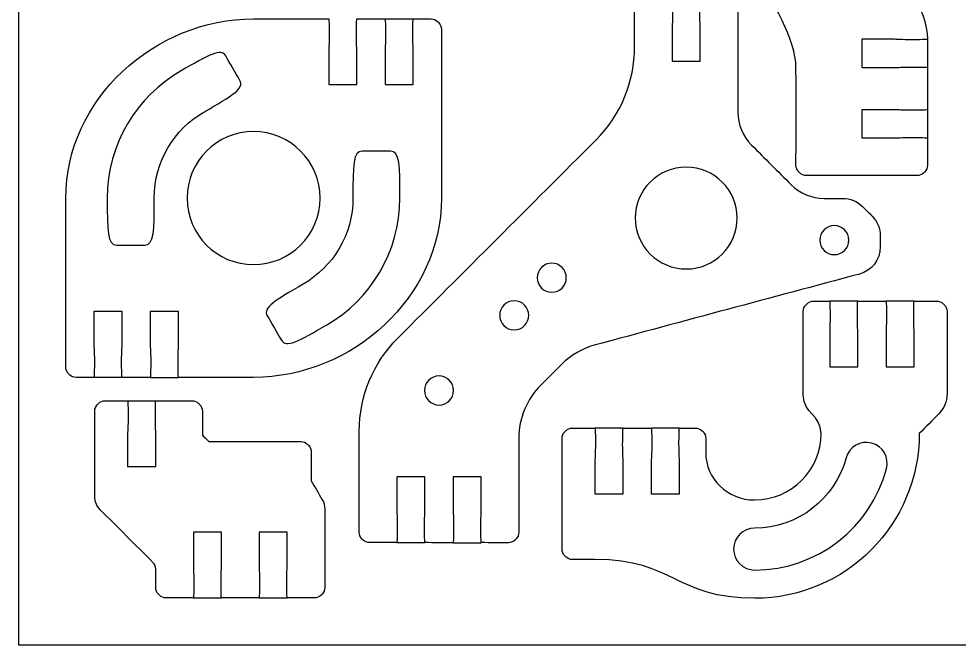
# Model space of a CAD drawing. Extents: x 0 to 410, y 0 to 300.
# Drawn here: x 0 to 100.2, y 0.4 to 67 of the extents above; entities that cross this region are included whole.
import ezdxf

# ---------------------------------------------------------------- set-up
doc = ezdxf.new("R2010")
doc.units = 0
doc.header["$MEASUREMENT"] = 0
doc.layers.add('DEFAULT', color=18, linetype='CONTINUOUS')

msp = doc.modelspace()

# ---------------------------------------------------------------- linework, layer by layer
at = {"layer": 'DEFAULT', "color": 18}
msp.add_lwpolyline([(200, 0.35), (0, 0.35), (0, 300.35), (200, 300.35)], close=True, dxfattribs=at)
at = {"layer": 'DEFAULT', "color": 1}
for points in [[(39.01, 67.03), (42.01, 67.03)], [(96.79, 64.85), (96.79, 61.85)], [(96.79, 57.35), (96.79, 54.35)], [(89.37, 36.99), (86.37, 36.99)], [(95.37, 36.99), (92.37, 36.99)], [(8.01, 28.87), (11.01, 28.87)], [(14.01, 28.86), (17.01, 28.86)], [(11.59, 26.38), (14.59, 26.38)], [(64.37, 23.47), (61.37, 23.47)], [(70.37, 23.47), (67.37, 23.47)], [(40.26, 11.27), (43.26, 11.27)], [(46.26, 11.26), (49.26, 11.26)], [(18.59, 5.38), (21.59, 5.38)], [(25.59, 5.38), (28.59, 5.38)]]:
    msp.add_lwpolyline(points, dxfattribs=at)
for points, knots in [([(80.7, 182.72), (81.61, 183.06), (82.08, 184.07), (81.74, 184.99), (81.45, 185.8), (80.61, 186.31), (79.8, 186.11), (77.5, 185.57), (75.89, 183.33), (75.89, 180.85), (75.89, 174.52), (79.86, 172.68), (79.86, 164.34), (79.87, 164.31), (80.65, 164.29), (81.61, 164.29), (82.58, 164.29), (83.03, 164.34), (83.36, 164.34), (83.86, 164.34), (84.36, 164.34), (84.86, 164.34), (84.86, 163.34), (84.86, 162.34), (84.86, 161.34), (84.36, 161.34), (83.86, 161.34), (83.36, 161.34), (83.03, 161.33), (82.58, 161.39), (81.61, 161.39), (80.64, 161.39), (79.86, 161.36), (79.86, 161.33), (79.86, 158.4), (78.36, 157.72), (78.36, 153.25), (78.36, 150.22), (79.86, 149.75), (79.86, 147.76), (79.87, 147.73), (80.65, 147.71), (81.61, 147.71), (82.58, 147.71), (83.03, 147.75), (83.36, 147.76), (83.86, 147.76), (84.36, 147.76), (84.86, 147.76), (84.86, 146.76), (84.86, 145.76), (84.86, 144.76), (84.36, 144.76), (83.86, 144.76), (83.36, 144.76), (83.03, 144.75), (82.58, 144.81), (81.61, 144.81), (80.65, 144.81), (79.86, 144.78), (79.86, 144.75), (79.86, 141.56), (79.86, 138.36), (79.86, 135.17), (79.86, 122.37), (77.35, 115.08), (75.89, 103.9), (75.28, 99.77), (73.26, 95.97), (73.26, 86.18), (73.26, 77.35), (82.79, 67.64), (82.78, 61.85), (82.79, 61.2), (82.79, 53.35), (82.78, 51.45), (82.78, 51.18), (82.89, 50.93), (83.07, 50.74), (83.11, 50.71), (83.15, 50.67), (83.18, 50.64), (83.37, 50.45), (83.63, 50.34), (83.89, 50.34), (87.82, 50.34), (91.75, 50.34), (95.68, 50.34), (95.94, 50.34), (96.2, 50.45), (96.39, 50.64), (96.42, 50.67), (96.46, 50.71), (96.49, 50.74), (96.68, 50.93), (96.78, 51.18), (96.78, 51.45), (96.78, 52.42), (96.78, 53.38), (96.78, 54.35), (96.78, 54.38), (96, 54.4), (95.03, 54.4), (94.07, 54.4), (93.62, 54.35), (93.28, 54.35), (92.12, 54.35), (90.95, 54.35), (89.79, 54.35), (89.79, 55.35), (89.79, 56.35), (89.78, 57.35), (90.95, 57.35), (92.12, 57.35), (93.28, 57.35), (93.62, 57.35), (94.07, 57.3), (95.04, 57.3), (96, 57.3), (96.79, 57.32), (96.79, 57.35), (96.79, 58.85), (96.79, 60.35), (96.79, 61.85), (96.78, 61.88), (96, 61.9), (95.03, 61.9), (94.07, 61.9), (93.62, 61.85), (93.28, 61.85), (92.12, 61.85), (90.95, 61.85), (89.78, 61.85), (89.78, 62.85), (89.78, 63.85), (89.78, 64.85), (90.95, 64.85), (92.12, 64.85), (93.29, 64.85), (93.62, 64.85), (94.07, 64.8), (95.03, 64.8), (96, 64.8), (96.79, 64.83), (96.79, 64.85), (96.79, 71.21), (84.88, 81.67), (84.88, 84.67), (84.87, 84.7), (84.09, 84.72), (83.13, 84.73), (82.16, 84.72), (81.72, 84.67), (81.38, 84.67), (80.88, 84.67), (80.38, 84.67), (79.88, 84.67), (79.88, 85.67), (79.88, 86.67), (79.88, 87.67), (80.38, 87.67), (80.88, 87.67), (81.38, 87.67), (81.72, 87.67), (82.16, 87.63), (83.13, 87.63), (84.09, 87.63), (84.88, 87.64), (84.88, 87.67), (84.88, 110.06), (89.86, 117.17), (89.86, 135.17), (89.85, 135.2), (89.07, 135.22), (88.11, 135.22), (87.15, 135.22), (86.69, 135.17), (86.36, 135.17), (85.86, 135.17), (85.36, 135.17), (84.86, 135.17), (84.86, 136.17), (84.86, 137.17), (84.86, 138.17), (85.36, 138.17), (85.86, 138.17), (86.36, 138.17), (86.7, 138.17), (87.15, 138.12), (88.11, 138.12), (89.08, 138.13), (89.86, 138.15), (89.86, 138.17), (89.86, 141.11), (91.37, 141.79), (91.37, 146.25), (91.37, 149.3), (89.86, 149.76), (89.86, 151.75), (89.86, 151.78), (89.08, 151.8), (88.11, 151.8), (87.14, 151.8), (86.69, 151.76), (86.36, 151.75), (85.86, 151.75), (85.36, 151.75), (84.86, 151.75), (84.86, 152.75), (84.86, 153.75), (84.86, 154.76), (85.36, 154.76), (85.86, 154.76), (86.36, 154.76), (86.69, 154.76), (87.14, 154.71), (88.11, 154.71), (89.08, 154.71), (89.86, 154.73), (89.86, 154.76), (89.86, 157.95), (89.86, 161.15), (89.86, 164.34), (89.86, 169.56), (90.47, 172.97), (91.26, 175.82), (92.31, 179.99), (95.82, 183.27), (98.75, 186.19), (99.43, 186.88), (99.43, 187.98), (98.75, 188.67), (98.06, 189.35), (96.96, 189.35), (96.27, 188.67), (95.49, 187.88), (94.22, 187.88), (93.44, 188.67), (92.66, 189.45), (92.67, 190.71), (93.44, 191.5), (94.19, 192.24), (94.86, 192.77), (94.86, 194.34), (94.85, 194.37), (94.07, 194.39), (93.11, 194.39), (92.14, 194.39), (91.69, 194.34), (91.36, 194.34), (90.86, 194.34), (90.36, 194.34), (89.86, 194.34), (89.86, 195.34), (89.86, 196.34), (89.86, 197.34), (90.36, 197.34), (90.86, 197.34), (91.36, 197.34), (91.69, 197.34), (92.14, 197.29), (93.11, 197.29), (94.03, 197.29), (94.79, 197.31), (94.86, 197.34), (94.86, 197.82), (94.86, 198.29), (94.86, 198.77), (94.86, 200.36), (94.23, 201.88), (93.1, 203.01), (91.25, 204.87), (89.39, 206.73), (87.53, 208.59), (87.34, 208.77), (87.09, 208.88), (86.82, 208.88), (86.78, 208.88), (86.73, 208.88), (86.68, 208.88), (86.41, 208.88), (86.15, 208.77), (85.97, 208.59), (85.45, 208.07), (84.93, 207.55), (84.42, 207.03), (84.42, 206.99), (84.95, 206.43), (85.61, 205.76), (86.3, 205.08), (86.65, 204.8), (86.88, 204.56), (87.24, 204.2), (87.59, 203.85), (87.95, 203.5), (87.24, 202.79), (86.53, 202.08), (85.82, 201.37), (85.47, 201.73), (85.12, 202.08), (84.76, 202.44), (84.53, 202.67), (84.24, 203.02), (83.56, 203.71), (82.89, 204.37), (82.33, 204.9), (82.29, 204.9), (81.6, 204.22), (80.92, 203.54), (80.24, 202.85), (80.05, 202.67), (79.95, 202.41), (79.95, 202.15), (79.95, 202.1), (79.95, 202.05), (79.95, 202), (79.95, 201.73), (80.05, 201.48), (80.24, 201.29), (81.48, 200.04), (82.73, 198.79), (83.98, 197.55), (84.54, 196.99), (84.86, 196.22), (84.86, 195.43), (84.86, 195.06), (84.86, 194.7), (84.86, 194.34), (84.86, 186.88), (83.39, 187.6), (83.39, 180.85), (83.39, 179.75), (82.49, 178.85), (81.39, 178.85), (80.28, 178.85), (79.39, 179.75), (79.39, 180.85), (79.39, 181.71), (79.94, 182.44), (80.7, 182.72)], [1, 1, 1, 1, 2, 2, 2, 3, 3, 3, 4.01, 4.01, 4.01, 5.01, 5.01, 5.01, 6.01, 6.01, 6.01, 7.01, 7.01, 7.01, 11.26, 11.26, 11.26, 19.77, 19.77, 19.77, 24.02, 24.02, 24.02, 25.02, 25.02, 25.02, 26.02, 26.02, 26.02, 27.02, 27.02, 27.02, 28.02, 28.02, 28.02, 29.02, 29.02, 29.02, 30.02, 30.02, 30.02, 34.26, 34.26, 34.26, 42.76, 42.76, 42.76, 47, 47, 47, 48, 48, 48, 49, 49, 49, 76.18, 76.18, 76.18, 77.18, 77.18, 77.18, 78.18, 78.18, 78.18, 79.18, 79.18, 79.18, 80.18, 80.18, 80.18, 81.18, 81.18, 81.18, 81.604264, 81.604264, 81.604264, 82.604264, 82.604264, 82.604264, 116.024264, 116.024264, 116.024264, 117.024264, 117.024264, 117.024264, 117.448528, 117.448528, 117.448528, 118.448528, 118.448528, 118.448528, 126.658528, 126.658528, 126.658528, 127.658528, 127.658528, 127.658528, 128.658528, 128.658528, 128.658528, 138.568528, 138.568528, 138.568528, 147.078534, 147.078534, 147.078534, 156.998534, 156.998534, 156.998534, 157.998534, 157.998534, 157.998534, 158.998534, 158.998534, 158.998534, 171.738534, 171.738534, 171.738534, 172.738534, 172.738534, 172.738534, 173.738534, 173.738534, 173.738534, 183.658534, 183.658534, 183.658534, 192.168534, 192.168534, 192.168534, 202.098534, 202.098534, 202.098534, 203.098534, 203.098534, 203.098534, 204.098534, 204.098534, 204.098534, 205.098534, 205.098534, 205.098534, 206.098534, 206.098534, 206.098534, 207.098534, 207.098534, 207.098534, 211.358534, 211.358534, 211.358534, 219.86854, 219.86854, 219.86854, 224.10854, 224.10854, 224.10854, 225.10854, 225.10854, 225.10854, 226.10854, 226.10854, 226.10854, 227.10854, 227.10854, 227.10854, 228.10854, 228.10854, 228.10854, 229.10854, 229.10854, 229.10854, 233.36854, 233.36854, 233.36854, 241.86854, 241.86854, 241.86854, 246.128552, 246.128552, 246.128552, 247.128552, 247.128552, 247.128552, 248.128552, 248.128552, 248.128552, 249.128552, 249.128552, 249.128552, 250.128552, 250.128552, 250.128552, 251.128552, 251.128552, 251.128552, 252.128552, 252.128552, 252.128552, 256.368552, 256.368552, 256.368552, 264.878558, 264.878558, 264.878558, 269.138569, 269.138569, 269.138569, 270.138569, 270.138569, 270.138569, 271.138569, 271.138569, 271.138569, 298.308569, 298.308569, 298.308569, 299.308569, 299.308569, 299.308569, 300.308569, 300.308569, 300.308569, 301.308569, 301.308569, 301.308569, 302.308569, 302.308569, 302.308569, 303.308569, 303.308569, 303.308569, 304.308569, 304.308569, 304.308569, 305.308569, 305.308569, 305.308569, 306.308569, 306.308569, 306.308569, 307.308569, 307.308569, 307.308569, 311.548581, 311.548581, 311.548581, 320.048587, 320.048587, 320.048587, 324.298587, 324.298587, 324.298587, 325.298587, 325.298587, 325.298587, 326.298587, 326.298587, 326.298587, 330.348587, 330.348587, 330.348587, 331.348587, 331.348587, 331.348587, 353.700233, 353.700233, 353.700233, 354.700233, 354.700233, 354.700233, 355.120233, 355.120233, 355.120233, 356.120233, 356.120233, 356.120233, 362.342773, 362.342773, 362.342773, 363.342773, 363.342773, 363.342773, 364.342773, 364.342773, 364.342773, 368.592491, 368.592491, 368.592491, 377.106056, 377.106056, 377.106056, 381.362839, 381.362839, 381.362839, 382.362839, 382.362839, 382.362839, 383.362839, 383.362839, 383.362839, 391.57942, 391.57942, 391.57942, 392.57942, 392.57942, 392.57942, 392.99942, 392.99942, 392.99942, 393.99942, 393.99942, 393.99942, 408.997156, 408.997156, 408.997156, 409.997156, 409.997156, 409.997156, 413.087156, 413.087156, 413.087156, 414.087156, 414.087156, 414.087156, 415.087156, 415.087156, 415.087156, 416.087156, 416.087156, 416.087156, 417.087156, 417.087156, 417.087156, 417.087156]), ([(49.26, 11.27), (50.23, 11.26), (51.19, 11.26), (52.16, 11.26), (52.42, 11.26), (52.68, 11.37), (52.87, 11.55), (52.9, 11.59), (52.94, 11.63), (52.97, 11.66), (53.16, 11.85), (53.26, 12.1), (53.26, 12.37), (53.26, 15.71), (53.26, 19.05), (53.26, 22.39), (53.26, 24.51), (54.11, 26.54), (55.61, 28.04), (56.35, 28.78), (57.08, 29.52), (57.82, 30.25), (58.81, 31.25), (60.05, 31.96), (61.41, 32.32), (70.78, 34.84), (80.16, 37.35), (89.54, 39.86), (90.85, 40.21), (91.76, 41.4), (91.76, 42.76), (91.76, 43.15), (91.76, 43.53), (91.76, 43.92), (91.76, 44.72), (91.44, 45.48), (90.88, 46.04), (90.55, 46.38), (90.21, 46.71), (89.88, 47.04), (89.32, 47.61), (88.55, 47.92), (87.76, 47.92), (87.1, 47.92), (86.44, 47.92), (85.78, 47.92), (84.46, 47.92), (83.19, 48.45), (82.25, 49.39), (80.85, 50.78), (79.45, 52.18), (78.06, 53.58), (77.12, 54.51), (76.59, 55.79), (76.59, 57.11), (76.59, 60.88), (76.59, 64.66), (76.59, 68.43), (76.59, 68.69), (76.48, 68.95), (76.3, 69.13), (76.26, 69.17), (76.23, 69.21), (76.19, 69.24), (76, 69.43), (75.75, 69.53), (75.48, 69.53), (74.52, 69.53), (73.55, 69.53), (72.59, 69.53), (72.56, 69.53), (72.54, 68.75), (72.54, 67.78), (72.54, 66.81), (72.59, 66.37), (72.59, 66.03), (72.59, 64.86), (72.59, 63.7), (72.59, 62.53), (71.59, 62.53), (70.59, 62.53), (69.59, 62.53), (69.59, 63.7), (69.59, 64.87), (69.59, 66.03), (69.59, 66.37), (69.64, 66.81), (69.64, 67.78), (69.64, 68.75), (69.62, 69.52), (69.59, 69.53), (68.62, 69.53), (67.66, 69.53), (66.7, 69.53), (66.43, 69.53), (66.18, 69.42), (65.99, 69.24), (65.95, 69.2), (65.92, 69.17), (65.88, 69.13), (65.7, 68.94), (65.59, 68.69), (65.59, 68.42), (65.59, 66.97), (65.59, 65.51), (65.59, 64.05), (65.59, 60.34), (64.12, 56.78), (61.49, 54.15), (54.45, 47.11), (47.4, 40.07), (40.36, 33.03), (37.74, 30.4), (36.26, 26.84), (36.26, 23.13), (36.26, 19.54), (36.26, 15.96), (36.26, 12.37), (36.26, 12.11), (36.37, 11.85), (36.55, 11.66), (36.59, 11.63), (36.62, 11.59), (36.66, 11.56), (36.85, 11.37), (37.1, 11.27), (37.37, 11.27), (38.33, 11.27), (39.29, 11.27), (40.26, 11.27), (40.29, 11.27), (40.31, 12.05), (40.31, 13.01), (40.31, 13.98), (40.26, 14.43), (40.26, 14.76), (40.26, 15.93), (40.26, 17.1), (40.26, 18.26), (41.26, 18.26), (42.26, 18.26), (43.26, 18.26), (43.26, 17.1), (43.26, 15.93), (43.26, 14.76), (43.26, 14.43), (43.21, 13.98), (43.21, 13.01), (43.21, 12.05), (43.23, 11.27), (43.26, 11.27), (44.26, 11.26), (45.26, 11.26), (46.26, 11.26), (46.29, 11.26), (46.31, 12.04), (46.31, 13.01), (46.31, 13.98), (46.27, 14.43), (46.26, 14.76), (46.26, 15.93), (46.26, 17.1), (46.26, 18.26), (47.26, 18.26), (48.26, 18.26), (49.26, 18.26), (49.26, 17.09), (49.26, 15.93), (49.26, 14.76), (49.27, 14.43), (49.21, 13.98), (49.21, 13.01), (49.22, 12.08), (49.23, 11.32), (49.26, 11.27)], [1, 1, 1, 1, 9.206176, 9.206176, 9.206176, 10.206197, 10.206197, 10.206197, 10.630471, 10.630471, 10.630471, 11.630492, 11.630492, 11.630492, 40.030101, 40.030101, 40.030101, 41.030123, 41.030123, 41.030123, 49.892482, 49.892482, 49.892482, 50.892504, 50.892504, 50.892504, 133.44887, 133.44887, 133.44887, 134.448891, 134.448891, 134.448891, 137.741962, 137.741962, 137.741962, 138.741983, 138.741983, 138.741983, 142.755608, 142.755608, 142.755608, 143.755629, 143.755629, 143.755629, 149.354749, 149.354749, 149.354749, 150.354771, 150.354771, 150.354771, 167.158817, 167.158817, 167.158817, 168.158839, 168.158839, 168.158839, 200.232526, 200.232526, 200.232526, 201.232548, 201.232548, 201.232548, 201.656821, 201.656821, 201.656821, 202.656842, 202.656842, 202.656842, 210.863018, 210.863018, 210.863018, 211.86304, 211.86304, 211.86304, 212.863061, 212.863061, 212.863061, 222.783274, 222.783274, 222.783274, 231.293463, 231.293463, 231.293463, 241.203675, 241.203675, 241.203675, 242.203697, 242.203697, 242.203697, 243.203718, 243.203718, 243.203718, 251.399894, 251.399894, 251.399894, 252.399915, 252.399915, 252.399915, 252.824188, 252.824188, 252.824188, 253.82421, 253.82421, 253.82421, 266.212476, 266.212476, 266.212476, 267.212497, 267.212497, 267.212497, 351.915807, 351.915807, 351.915807, 352.915828, 352.915828, 352.915828, 383.404482, 383.404482, 383.404482, 384.404503, 384.404503, 384.404503, 384.828777, 384.828777, 384.828777, 385.828798, 385.828798, 385.828798, 394.024974, 394.024974, 394.024974, 395.024995, 395.024995, 395.024995, 396.025017, 396.025017, 396.025017, 405.935234, 405.935234, 405.935234, 414.445423, 414.445423, 414.445423, 424.375636, 424.375636, 424.375636, 425.375657, 425.375657, 425.375657, 426.375679, 426.375679, 426.375679, 434.885867, 434.885867, 434.885867, 435.885888, 435.885888, 435.885888, 436.88591, 436.88591, 436.88591, 446.816123, 446.816123, 446.816123, 455.326311, 455.326311, 455.326311, 465.246524, 465.246524, 465.246524, 466.246546, 466.246546, 466.246546, 467.246567, 467.246567, 467.246567, 467.246567]), ([(5, 29.96), (5, 29.7), (5.11, 29.45), (5.29, 29.26), (5.33, 29.22), (5.36, 29.19), (5.4, 29.15), (5.59, 28.97), (5.84, 28.86), (6.11, 28.86), (6.74, 28.86), (7.37, 28.86), (8, 28.86), (8.03, 28.93), (8.05, 29.69), (8.05, 30.61), (8.05, 31.58), (8, 32.03), (8, 32.36), (8, 33.53), (8, 34.7), (8, 35.86), (9, 35.86), (10, 35.86), (11.01, 35.86), (11, 34.7), (11, 33.53), (11, 32.36), (11, 32.03), (10.95, 31.58), (10.95, 30.61), (10.95, 29.65), (10.97, 28.86), (11, 28.86), (11.83, 28.86), (12.87, 28.86), (14, 28.86), (14.03, 28.86), (14.05, 29.65), (14.05, 30.61), (14.05, 31.58), (14, 32.03), (14, 32.36), (14, 33.53), (14, 34.7), (14, 35.86), (15, 35.86), (16.01, 35.86), (17.01, 35.86), (17.01, 34.7), (17.01, 33.53), (17.01, 32.36), (17.01, 32.03), (16.96, 31.58), (16.96, 30.61), (16.96, 29.65), (16.98, 28.86), (17.01, 28.86), (19.67, 28.86), (22.34, 28.86), (25.01, 28.86), (35.53, 28.86), (45.01, 37.43), (45.01, 47.94), (45.01, 53.94), (45.01, 59.93), (45.01, 65.92), (45.01, 66.19), (44.9, 66.44), (44.72, 66.63), (44.68, 66.67), (44.65, 66.7), (44.61, 66.74), (44.42, 66.92), (44.17, 67.03), (43.91, 67.03), (43.27, 67.03), (42.64, 67.03), (42.01, 67.03), (41.98, 66.95), (41.97, 66.19), (41.97, 65.28), (41.97, 64.31), (42.01, 63.87), (42.01, 63.53), (42.01, 62.36), (42.01, 61.2), (42.01, 60.03), (41.01, 60.03), (40.01, 60.03), (39.01, 60.03), (39.01, 61.2), (39.01, 62.36), (39.01, 63.53), (39.01, 63.87), (39.06, 64.31), (39.06, 65.28), (39.06, 66.25), (39.04, 67.03), (39.01, 67.03), (38.01, 67.03), (37.01, 67.03), (36.01, 67.03), (35.99, 67.03), (35.96, 66.25), (35.96, 65.28), (35.96, 64.32), (36.01, 63.87), (36.01, 63.53), (36.01, 62.37), (36.01, 61.2), (36.01, 60.03), (35.01, 60.03), (34.01, 60.03), (33.01, 60.03), (33.01, 61.2), (33.01, 62.37), (33.01, 63.53), (33.01, 63.87), (33.06, 64.32), (33.06, 65.28), (33.06, 66.25), (33.04, 67.03), (33.01, 67.03), (30.34, 67.03), (27.68, 67.03), (25.01, 67.03), (14.49, 67.03), (5, 58.47), (5, 47.95), (5, 41.95), (5, 35.96), (5, 29.96)], [50.980001, 50.980001, 50.980001, 50.980001, 51.980001, 51.980001, 51.980001, 52.404265, 52.404265, 52.404265, 53.404265, 53.404265, 53.404265, 58.764265, 58.764265, 58.764265, 59.764265, 59.764265, 59.764265, 60.764265, 60.764265, 60.764265, 70.68427, 70.68427, 70.68427, 79.19427, 79.19427, 79.19427, 89.114275, 89.114275, 89.114275, 90.114275, 90.114275, 90.114275, 91.114275, 91.114275, 91.114275, 92.114275, 92.114275, 92.114275, 93.114275, 93.114275, 93.114275, 94.114275, 94.114275, 94.114275, 104.034275, 104.034275, 104.034275, 112.544275, 112.544275, 112.544275, 122.464275, 122.464275, 122.464275, 123.464275, 123.464275, 123.464275, 124.464275, 124.464275, 124.464275, 147.144275, 147.144275, 147.144275, 148.144275, 148.144275, 148.144275, 199.104275, 199.104275, 199.104275, 200.104275, 200.104275, 200.104275, 200.528539, 200.528539, 200.528539, 201.528539, 201.528539, 201.528539, 206.898539, 206.898539, 206.898539, 207.898539, 207.898539, 207.898539, 208.898539, 208.898539, 208.898539, 218.818544, 218.818544, 218.818544, 227.328544, 227.328544, 227.328544, 237.248544, 237.248544, 237.248544, 238.248544, 238.248544, 238.248544, 239.248544, 239.248544, 239.248544, 247.74855, 247.74855, 247.74855, 248.74855, 248.74855, 248.74855, 249.74855, 249.74855, 249.74855, 259.66855, 259.66855, 259.66855, 268.17855, 268.17855, 268.17855, 278.098555, 278.098555, 278.098555, 279.098555, 279.098555, 279.098555, 280.098555, 280.098555, 280.098555, 302.788555, 302.788555, 302.788555, 303.788555, 303.788555, 303.788555, 354.768556, 354.768556, 354.768556, 354.768556]), ([(9.42, 47.95), (9.42, 53.72), (12.55, 58.76), (17.21, 61.45), (20.24, 63.2), (21.54, 63.95), (22.04, 63.08), (22.54, 62.21), (23.04, 61.35), (23.54, 60.48), (24.04, 59.61), (22.75, 58.86), (19.72, 57.11), (16.55, 55.28), (14.42, 51.86), (14.42, 47.95), (14.42, 44.45), (14.42, 42.95), (13.42, 42.95), (12.42, 42.95), (11.42, 42.95), (10.42, 42.95), (9.42, 42.95), (9.42, 44.45), (9.42, 47.95)], [0.01, 0.01, 0.01, 0.01, 1.010434, 1.010434, 1.010434, 2.025017, 2.025017, 2.025017, 10.527655, 10.527655, 10.527655, 11.52809, 11.52809, 11.52809, 12.528524, 12.528524, 12.528524, 13.528958, 13.528958, 13.528958, 22.042655, 22.042655, 22.042655, 23.043089, 23.043089, 23.043089, 23.043089]), ([(17.92, 47.95), (17.92, 51.86), (21.09, 55.03), (25, 55.03), (28.92, 55.03), (32.09, 51.86), (32.09, 47.95), (32.09, 44.04), (28.92, 40.87), (25, 40.87), (21.09, 40.87), (17.92, 44.04), (17.92, 47.95)], [1, 1, 1, 1, 2, 2, 2, 3, 3, 3, 4, 4, 4, 5, 5, 5, 5]), ([(30.3, 38.79), (33.46, 40.62), (35.59, 44.04), (35.59, 47.95), (35.59, 51.45), (35.59, 52.95), (36.59, 52.95), (37.59, 52.95), (38.59, 52.95), (39.59, 52.95), (40.59, 52.95), (40.59, 51.44), (40.59, 47.94), (40.59, 42.18), (37.45, 37.15), (32.8, 34.45), (29.77, 32.7), (28.47, 31.95), (27.97, 32.82), (27.47, 33.68), (26.97, 34.55), (26.46, 35.42), (25.97, 36.28), (27.27, 37.04), (30.3, 38.79)], [1, 1, 1, 1, 2, 2, 2, 3, 3, 3, 11.510006, 11.510006, 11.510006, 12.510006, 12.510006, 12.510006, 13.510006, 13.510006, 13.510006, 14.510006, 14.510006, 14.510006, 23.022614, 23.022614, 23.022614, 24.022614, 24.022614, 24.022614, 24.022614]), ([(71.09, 40.4), (68.09, 40.4), (65.66, 42.83), (65.66, 45.83), (65.66, 48.82), (68.09, 51.25), (71.09, 51.25), (74.09, 51.25), (76.52, 48.82), (76.52, 45.83), (76.52, 42.83), (74.09, 40.4), (71.09, 40.4)], [1, 1, 1, 1, 2, 2, 2, 3, 3, 3, 4, 4, 4, 5, 5, 5, 5]), ([(86.86, 41.93), (86.01, 41.93), (85.31, 42.62), (85.31, 43.47), (85.31, 44.33), (86.01, 45.02), (86.86, 45.02), (87.72, 45.02), (88.41, 44.33), (88.41, 43.47), (88.41, 42.62), (87.72, 41.93), (86.86, 41.93)], [1, 1, 1, 1, 2, 2, 2, 3, 3, 3, 4, 4, 4, 5, 5, 5, 5]), ([(56.77, 37.92), (55.91, 37.92), (55.22, 38.62), (55.22, 39.47), (55.22, 40.32), (55.91, 41.02), (56.77, 41.02), (57.62, 41.02), (58.32, 40.32), (58.32, 39.47), (58.32, 38.62), (57.62, 37.92), (56.77, 37.92)], [1, 1, 1, 1, 2, 2, 2, 3, 3, 3, 4, 4, 4, 5, 5, 5, 5]), ([(52.77, 33.92), (51.91, 33.92), (51.22, 34.61), (51.22, 35.47), (51.22, 36.32), (51.91, 37.01), (52.77, 37.01), (53.62, 37.01), (54.32, 36.32), (54.32, 35.47), (54.32, 34.61), (53.62, 33.92), (52.77, 33.92)], [1, 1, 1, 1, 2, 2, 2, 3, 3, 3, 4, 4, 4, 5, 5, 5, 5]), ([(97.99, 24.97), (98.55, 25.54), (98.87, 26.3), (98.87, 27.1), (98.87, 30.02), (98.87, 32.95), (98.87, 35.88), (98.87, 36.15), (98.76, 36.4), (98.58, 36.59), (98.54, 36.62), (98.51, 36.66), (98.47, 36.69), (98.28, 36.88), (98.03, 36.99), (97.76, 36.99), (96.97, 36.99), (96.17, 36.99), (95.37, 36.99), (95.34, 36.99), (95.32, 36.2), (95.32, 35.24), (95.32, 34.27), (95.37, 33.83), (95.37, 33.49), (95.37, 32.32), (95.37, 31.16), (95.37, 29.99), (94.37, 29.99), (93.37, 29.99), (92.37, 29.99), (92.37, 31.16), (92.37, 32.32), (92.37, 33.49), (92.37, 33.83), (92.42, 34.27), (92.42, 35.24), (92.42, 36.2), (92.4, 36.98), (92.37, 36.99), (91.37, 36.99), (90.37, 36.99), (89.37, 36.99), (89.34, 36.99), (89.32, 36.21), (89.32, 35.24), (89.32, 34.27), (89.37, 33.83), (89.37, 33.49), (89.37, 32.32), (89.37, 31.16), (89.37, 29.99), (88.37, 29.99), (87.37, 29.99), (86.37, 29.99), (86.37, 31.15), (86.37, 32.32), (86.37, 33.49), (86.37, 33.82), (86.41, 34.27), (86.41, 35.24), (86.41, 36.2), (86.4, 36.98), (86.36, 36.99), (85.8, 36.99), (85.23, 36.99), (84.67, 36.99), (84.4, 36.99), (84.15, 36.88), (83.96, 36.7), (83.92, 36.66), (83.89, 36.63), (83.85, 36.59), (83.66, 36.4), (83.56, 36.15), (83.56, 35.88), (83.56, 32.92), (83.56, 29.96), (83.56, 26.99), (83.56, 24.94), (85.45, 24.94), (85.45, 22.89), (85.45, 18.98), (82.29, 15.81), (78.37, 15.81), (75.5, 15.81), (73.17, 18.06), (73.17, 20.85), (73.17, 21.35), (73.17, 21.86), (73.17, 22.37), (73.17, 22.63), (73.07, 22.89), (72.88, 23.08), (72.85, 23.11), (72.81, 23.15), (72.78, 23.18), (72.59, 23.37), (72.33, 23.47), (72.07, 23.47), (71.5, 23.47), (70.94, 23.47), (70.37, 23.47), (70.34, 23.47), (70.32, 22.69), (70.32, 21.73), (70.32, 20.75), (70.37, 20.31), (70.37, 19.97), (70.37, 18.81), (70.37, 17.64), (70.37, 16.47), (69.37, 16.47), (68.37, 16.47), (67.37, 16.47), (67.37, 17.64), (67.37, 18.81), (67.37, 19.97), (67.37, 20.31), (67.42, 20.75), (67.42, 21.73), (67.42, 22.69), (67.4, 23.46), (67.37, 23.47), (66.37, 23.47), (65.37, 23.47), (64.37, 23.47), (64.34, 23.47), (64.32, 22.69), (64.32, 21.73), (64.32, 20.76), (64.37, 20.31), (64.36, 19.97), (64.37, 18.81), (64.37, 17.64), (64.37, 16.48), (63.37, 16.48), (62.37, 16.48), (61.37, 16.48), (61.37, 17.64), (61.37, 18.81), (61.37, 19.98), (61.37, 20.31), (61.41, 20.76), (61.42, 21.73), (61.42, 22.68), (61.39, 23.46), (61.37, 23.47), (60.57, 23.47), (59.77, 23.47), (58.97, 23.47), (58.71, 23.47), (58.45, 23.37), (58.27, 23.18), (58.23, 23.14), (58.19, 23.11), (58.16, 23.07), (57.97, 22.89), (57.87, 22.63), (57.87, 22.37), (57.87, 18.44), (57.87, 14.51), (57.87, 10.58), (57.87, 10.31), (57.97, 10.06), (58.16, 9.87), (58.19, 9.84), (58.23, 9.8), (58.27, 9.77), (58.45, 9.58), (58.71, 9.47), (58.97, 9.47), (59.77, 9.47), (60.57, 9.47), (61.37, 9.47), (69.87, 9.47), (69.87, 5.35), (78.37, 5.35), (88.07, 5.35), (95.91, 13.2), (95.91, 22.89), (96.6, 23.59), (97.3, 24.28), (97.99, 24.97)], [8.342446, 8.342446, 8.342446, 8.342446, 9.342446, 9.342446, 9.342446, 34.245446, 34.245446, 34.245446, 35.245446, 35.245446, 35.245446, 35.66971, 35.66971, 35.66971, 36.66971, 36.66971, 36.66971, 43.45571, 43.45571, 43.45571, 44.45571, 44.45571, 44.45571, 45.45571, 45.45571, 45.45571, 55.37571, 55.37571, 55.37571, 63.88571, 63.88571, 63.88571, 73.80571, 73.80571, 73.80571, 74.80571, 74.80571, 74.80571, 75.80571, 75.80571, 75.80571, 84.31571, 84.31571, 84.31571, 85.31571, 85.31571, 85.31571, 86.31571, 86.31571, 86.31571, 96.23571, 96.23571, 96.23571, 104.745716, 104.745716, 104.745716, 114.675716, 114.675716, 114.675716, 115.675716, 115.675716, 115.675716, 116.675716, 116.675716, 116.675716, 121.491716, 121.491716, 121.491716, 122.491716, 122.491716, 122.491716, 122.915273, 122.915273, 122.915273, 123.915273, 123.915273, 123.915273, 149.121273, 149.121273, 149.121273, 150.121273, 150.121273, 150.121273, 151.121273, 151.121273, 151.121273, 152.121273, 152.121273, 152.121273, 156.437273, 156.437273, 156.437273, 157.437273, 157.437273, 157.437273, 157.861537, 157.861537, 157.861537, 158.861537, 158.861537, 158.861537, 163.677537, 163.677537, 163.677537, 164.677537, 164.677537, 164.677537, 165.677537, 165.677537, 165.677537, 175.597542, 175.597542, 175.597542, 184.107542, 184.107542, 184.107542, 194.027547, 194.027547, 194.027547, 195.027547, 195.027547, 195.027547, 196.027547, 196.027547, 196.027547, 204.527547, 204.527547, 204.527547, 205.527547, 205.527547, 205.527547, 206.527547, 206.527547, 206.527547, 216.437552, 216.437552, 216.437552, 224.947552, 224.947552, 224.947552, 234.867552, 234.867552, 234.867552, 235.867552, 235.867552, 235.867552, 236.867552, 236.867552, 236.867552, 243.653552, 243.653552, 243.653552, 244.653552, 244.653552, 244.653552, 245.077817, 245.077817, 245.077817, 246.077817, 246.077817, 246.077817, 279.489817, 279.489817, 279.489817, 280.489817, 280.489817, 280.489817, 280.914081, 280.914081, 280.914081, 281.914081, 281.914081, 281.914081, 288.710081, 288.710081, 288.710081, 289.710081, 289.710081, 289.710081, 290.710081, 290.710081, 290.710081, 299.052526, 299.052526, 299.052526, 299.052526]), ([(44.76, 25.92), (43.91, 25.92), (43.21, 26.61), (43.21, 27.46), (43.21, 28.32), (43.91, 29.01), (44.76, 29.01), (45.62, 29.01), (46.31, 28.32), (46.31, 27.46), (46.31, 26.61), (45.62, 25.92), (44.76, 25.92)], [1, 1, 1, 1, 2, 2, 2, 3, 3, 3, 4, 4, 4, 5, 5, 5, 5]), ([(14.59, 19.38), (13.59, 19.38), (12.59, 19.38), (11.59, 19.38), (11.59, 20.55), (11.59, 21.72), (11.59, 22.88), (11.59, 23.22), (11.64, 23.67), (11.64, 24.63), (11.64, 25.6), (11.62, 26.38), (11.59, 26.38), (10.79, 26.38), (10, 26.38), (9.2, 26.38), (8.93, 26.38), (8.68, 26.28), (8.49, 26.09), (8.46, 26.06), (8.42, 26.02), (8.39, 25.99), (8.2, 25.8), (8.09, 25.54), (8.09, 25.28), (8.09, 22.25), (8.09, 19.22), (8.09, 16.18), (8.09, 15.65), (8.3, 15.15), (8.68, 14.77), (10.55, 12.9), (12.42, 11.03), (14.29, 9.15), (14.48, 8.97), (14.59, 8.71), (14.59, 8.45), (14.59, 7.79), (14.59, 7.14), (14.59, 6.49), (14.59, 6.22), (14.69, 5.97), (14.88, 5.78), (14.92, 5.75), (14.95, 5.71), (14.99, 5.68), (15.17, 5.49), (15.43, 5.38), (15.69, 5.38), (16.66, 5.38), (17.62, 5.38), (18.59, 5.38), (18.62, 5.38), (18.64, 6.17), (18.64, 7.13), (18.64, 8.1), (18.59, 8.55), (18.59, 8.88), (18.59, 10.05), (18.59, 11.22), (18.59, 12.38), (19.59, 12.38), (20.59, 12.38), (21.59, 12.38), (21.59, 11.22), (21.59, 10.05), (21.59, 8.88), (21.59, 8.55), (21.54, 8.1), (21.54, 7.13), (21.54, 6.17), (21.56, 5.38), (21.59, 5.38), (22.92, 5.38), (24.25, 5.38), (25.59, 5.38), (25.62, 5.38), (25.64, 6.17), (25.64, 7.13), (25.64, 8.1), (25.59, 8.55), (25.59, 8.88), (25.59, 10.05), (25.59, 11.22), (25.59, 12.38), (26.59, 12.38), (27.59, 12.38), (28.59, 12.38), (28.59, 11.22), (28.59, 10.05), (28.59, 8.88), (28.59, 8.55), (28.54, 8.1), (28.54, 7.13), (28.54, 6.17), (28.56, 5.38), (28.59, 5.38), (29.55, 5.38), (30.52, 5.38), (31.48, 5.38), (31.75, 5.38), (32, 5.49), (32.19, 5.68), (32.23, 5.71), (32.26, 5.75), (32.3, 5.78), (32.48, 5.97), (32.59, 6.22), (32.59, 6.49), (32.59, 9.27), (32.59, 12.05), (32.59, 14.83), (32.59, 15.18), (32.5, 15.53), (32.32, 15.83), (31.93, 16.51), (31.54, 17.18), (31.15, 17.86), (31.15, 18.88), (31.15, 19.9), (31.15, 20.92), (31.15, 21.19), (31.04, 21.44), (30.86, 21.63), (30.82, 21.66), (30.79, 21.7), (30.75, 21.73), (30.56, 21.92), (30.31, 22.03), (30.04, 22.03), (26.78, 22.03), (23.51, 22.03), (20.24, 22.03), (20.01, 22.26), (19.78, 22.49), (19.55, 22.72), (19.55, 23.57), (19.55, 24.43), (19.55, 25.28), (19.55, 25.54), (19.45, 25.8), (19.26, 25.99), (19.22, 26.02), (19.19, 26.06), (19.15, 26.09), (18.97, 26.28), (18.71, 26.38), (18.45, 26.38), (17.16, 26.38), (15.88, 26.38), (14.59, 26.38), (14.57, 26.38), (14.55, 25.6), (14.55, 24.63), (14.55, 23.67), (14.59, 23.22), (14.59, 22.88), (14.59, 21.72), (14.59, 20.55), (14.59, 19.38)], [9.92, 9.92, 9.92, 9.92, 18.43, 18.43, 18.43, 28.35, 28.35, 28.35, 29.35, 29.35, 29.35, 30.35, 30.35, 30.35, 37.136, 37.136, 37.136, 38.136, 38.136, 38.136, 38.560264, 38.560264, 38.560264, 39.560264, 39.560264, 39.560264, 65.338264, 65.338264, 65.338264, 66.338264, 66.338264, 66.338264, 88.85113, 88.85113, 88.85113, 89.85113, 89.85113, 89.85113, 95.40313, 95.40313, 95.40313, 96.40313, 96.40313, 96.40313, 96.827394, 96.827394, 96.827394, 97.827394, 97.827394, 97.827394, 106.033394, 106.033394, 106.033394, 107.033394, 107.033394, 107.033394, 108.033394, 108.033394, 108.033394, 117.953394, 117.953394, 117.953394, 126.463394, 126.463394, 126.463394, 136.383394, 136.383394, 136.383394, 137.383394, 137.383394, 137.383394, 138.383394, 138.383394, 138.383394, 149.713394, 149.713394, 149.713394, 150.713394, 150.713394, 150.713394, 151.713394, 151.713394, 151.713394, 161.633394, 161.633394, 161.633394, 170.143394, 170.143394, 170.143394, 180.063394, 180.063394, 180.063394, 181.063394, 181.063394, 181.063394, 182.063394, 182.063394, 182.063394, 190.269394, 190.269394, 190.269394, 191.269394, 191.269394, 191.269394, 191.693658, 191.693658, 191.693658, 192.693658, 192.693658, 192.693658, 216.338658, 216.338658, 216.338658, 217.338658, 217.338658, 217.338658, 223.972608, 223.972608, 223.972608, 232.658608, 232.658608, 232.658608, 233.658608, 233.658608, 233.658608, 234.082872, 234.082872, 234.082872, 235.082872, 235.082872, 235.082872, 262.868872, 262.868872, 262.868872, 265.640731, 265.640731, 265.640731, 272.896731, 272.896731, 272.896731, 273.896731, 273.896731, 273.896731, 274.320995, 274.320995, 274.320995, 275.320995, 275.320995, 275.320995, 286.236995, 286.236995, 286.236995, 287.236995, 287.236995, 287.236995, 288.236995, 288.236995, 288.236995, 298.156995, 298.156995, 298.156995, 298.156995]), ([(92.42, 19.13), (90.76, 12.93), (85.09, 8.35), (78.37, 8.35), (77.14, 8.35), (76.14, 9.35), (76.14, 10.58), (76.14, 11.81), (77.14, 12.81), (78.37, 12.81), (83.03, 12.81), (86.96, 15.98), (88.11, 20.28), (88.43, 21.47), (89.65, 22.18), (90.84, 21.86), (92.03, 21.54), (92.74, 20.32), (92.42, 19.13)], [1, 1, 1, 1, 2, 2, 2, 3, 3, 3, 4, 4, 4, 5, 5, 5, 6, 6, 6, 7, 7, 7, 7])]:
    msp.add_open_spline(points, degree=3, knots=knots, dxfattribs=at)

doc.saveas('drawing.dxf')
